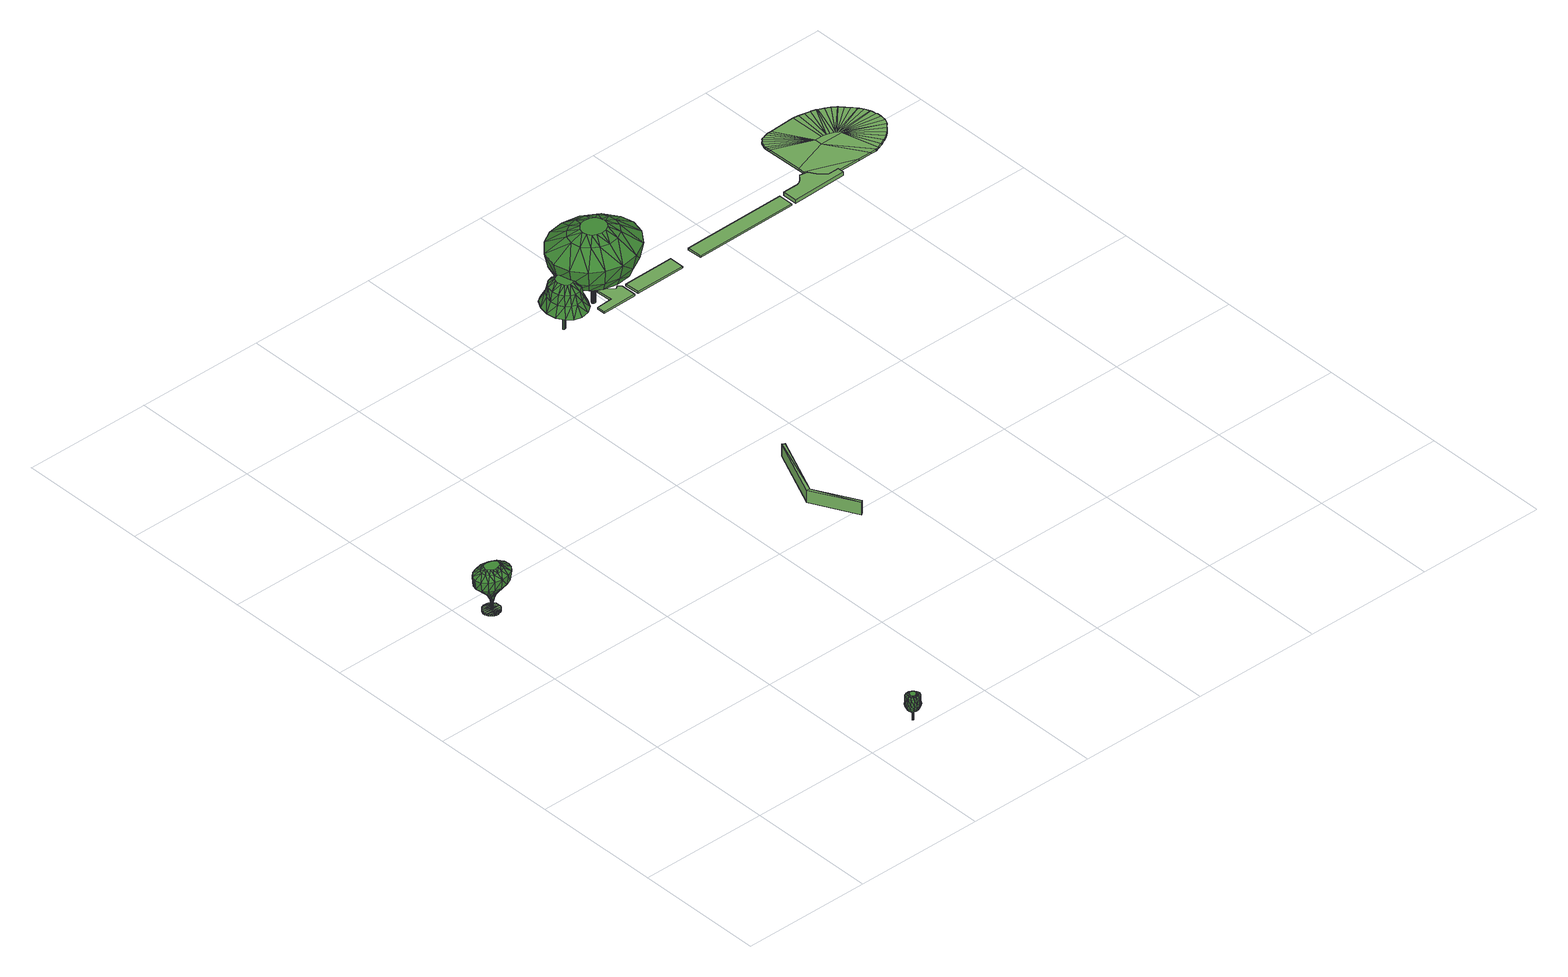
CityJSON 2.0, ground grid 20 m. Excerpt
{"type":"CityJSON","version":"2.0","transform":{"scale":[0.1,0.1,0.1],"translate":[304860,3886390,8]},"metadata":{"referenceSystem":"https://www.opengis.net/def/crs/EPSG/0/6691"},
"CityObjects":{
"tree1":{"type":"SolitaryVegetationObject","attributes":{"class":"1","height":7.6},"geometry":[{"type":"MultiSurface","lod":"3","boundaries":[[[0,1,2]],[[0,3,1]],[[3,4,1]],[[3,5,4]],[[5,6,4]],[[5,7,6]],[[7,8,6]],[[8,9,6]],[[9,10,6]],[[10,11,6]],[[11,12,6]],[[12,13,6]],[[12,14,13]],[[12,15,14]],[[15,16,14]],[[15,17,16]],[[17,2,16]],[[17,18,2]],[[18,19,2]],[[19,20,2]],[[20,21,2]],[[21,22,2]],[[22,0,2]],[[23,21,20]],[[20,24,23]],[[23,25,21]],[[25,22,21]],[[25,26,22]],[[26,0,22]],[[26,27,0]],[[27,3,0]],[[27,5,3]],[[27,28,5]],[[28,7,5]],[[28,29,7]],[[29,8,7]],[[29,30,8]],[[30,9,8]],[[30,31,9]],[[31,32,9]],[[32,10,9]],[[32,33,10]],[[33,11,10]],[[33,34,11]],[[34,12,11]],[[34,35,12]],[[35,15,12]],[[35,17,15]],[[35,36,17]],[[36,18,17]],[[36,37,18]],[[37,19,18]],[[37,38,19]],[[38,20,19]],[[38,24,20]],[[39,40,24]],[[24,41,39]],[[40,23,24]],[[40,42,23]],[[42,25,23]],[[42,43,25]],[[43,26,25]],[[43,44,26]],[[44,27,26]],[[44,28,27]],[[44,45,28]],[[45,29,28]],[[45,46,29]],[[46,30,29]],[[46,47,30]],[[47,31,30]],[[47,48,31]],[[48,49,31]],[[49,32,31]],[[49,50,32]],[[50,33,32]],[[50,51,33]],[[51,34,33]],[[51,52,34]],[[52,35,34]],[[52,36,35]],[[52,53,36]],[[53,37,36]],[[53,54,37]],[[54,38,37]],[[54,41,38]],[[41,24,38]],[[55,40,39]],[[39,56,55]],[[55,57,40]],[[57,42,40]],[[57,58,42]],[[58,43,42]],[[58,59,43]],[[59,44,43]],[[59,45,44]],[[59,60,45]],[[60,46,45]],[[60,61,46]],[[61,47,46]],[[61,62,47]],[[62,48,47]],[[62,63,48]],[[63,64,48]],[[64,49,48]],[[64,65,49]],[[65,50,49]],[[65,66,50]],[[66,51,50]],[[66,67,51]],[[67,52,51]],[[67,53,52]],[[67,68,53]],[[68,54,53]],[[68,69,54]],[[69,41,54]],[[69,70,41]],[[70,39,41]],[[70,56,39]],[[71,72,55]],[[55,56,71]],[[72,57,55]],[[72,73,57]],[[73,58,57]],[[73,74,58]],[[74,59,58]],[[74,75,59]],[[75,76,59]],[[76,60,59]],[[76,77,60]],[[77,61,60]],[[77,78,61]],[[78,62,61]],[[78,79,62]],[[79,63,62]],[[79,64,63]],[[79,80,64]],[[80,65,64]],[[80,81,65]],[[81,66,65]],[[81,82,66]],[[82,67,66]],[[82,83,67]],[[83,84,67]],[[84,68,67]],[[84,85,68]],[[85,69,68]],[[85,86,69]],[[86,70,69]],[[86,71,70]],[[71,56,70]],[[87,88,72]],[[72,71,87]],[[88,73,72]],[[88,89,73]],[[89,74,73]],[[89,90,74]],[[90,75,74]],[[90,91,75]],[[91,92,75]],[[92,76,75]],[[92,93,76]],[[93,77,76]],[[93,94,77]],[[94,78,77]],[[94,95,78]],[[95,79,78]],[[95,80,79]],[[95,96,80]],[[96,81,80]],[[96,97,81]],[[97,82,81]],[[97,98,82]],[[98,83,82]],[[98,99,83]],[[99,100,83]],[[100,84,83]],[[100,101,84]],[[101,85,84]],[[101,102,85]],[[102,86,85]],[[102,87,86]],[[87,71,86]],[[102,101,100,99,98,97,96,95,94,93,92,91,90,89,88,87]],[[103,2,1,104]],[[104,1,4,105]],[[105,4,6,106]],[[107,16,2,103]],[[108,14,16,107]],[[109,13,14,108]],[[106,6,13,109]],[[109,108,107,103,104,105,106]]]}]},
"tree2":{"type":"SolitaryVegetationObject","attributes":{"class":"1","height":4.4},"geometry":[{"type":"MultiSurface","lod":"3","boundaries":[[[110,111,112]],[[112,113,110]],[[110,114,111]],[[114,115,111]],[[115,116,111]],[[115,117,116]],[[117,118,116]],[[117,119,118]],[[119,120,118]],[[120,121,118]],[[121,122,118]],[[122,123,118]],[[123,124,118]],[[123,125,124]],[[125,126,124]],[[125,127,126]],[[127,128,126]],[[128,112,126]],[[128,129,112]],[[129,113,112]],[[129,130,113]],[[130,131,113]],[[131,132,113]],[[132,110,113]],[[133,132,131]],[[131,134,133]],[[133,135,132]],[[135,110,132]],[[135,136,110]],[[136,114,110]],[[136,137,114]],[[137,115,114]],[[137,117,115]],[[137,138,117]],[[138,119,117]],[[138,139,119]],[[139,120,119]],[[139,140,120]],[[140,121,120]],[[140,141,121]],[[141,142,121]],[[142,122,121]],[[142,143,122]],[[143,123,122]],[[143,144,123]],[[144,125,123]],[[144,145,125]],[[145,127,125]],[[145,128,127]],[[145,146,128]],[[146,129,128]],[[146,147,129]],[[147,130,129]],[[147,148,130]],[[148,131,130]],[[148,134,131]],[[149,150,133]],[[133,134,149]],[[150,135,133]],[[150,151,135]],[[151,136,135]],[[151,152,136]],[[152,137,136]],[[152,153,137]],[[153,154,137]],[[154,138,137]],[[154,155,138]],[[155,139,138]],[[155,156,139]],[[156,140,139]],[[156,157,140]],[[157,141,140]],[[157,142,141]],[[157,158,142]],[[158,143,142]],[[158,159,143]],[[159,144,143]],[[159,160,144]],[[160,145,144]],[[160,161,145]],[[161,162,145]],[[162,146,145]],[[162,163,146]],[[163,147,146]],[[163,164,147]],[[164,148,147]],[[164,149,148]],[[149,134,148]],[[165,166,150]],[[150,149,165]],[[166,151,150]],[[166,167,151]],[[167,152,151]],[[167,168,152]],[[168,153,152]],[[168,169,153]],[[169,170,153]],[[170,154,153]],[[170,171,154]],[[171,155,154]],[[171,172,155]],[[172,156,155]],[[172,173,156]],[[173,157,156]],[[173,158,157]],[[173,174,158]],[[174,159,158]],[[174,175,159]],[[175,160,159]],[[175,176,160]],[[176,161,160]],[[176,177,161]],[[177,178,161]],[[178,162,161]],[[178,179,162]],[[179,163,162]],[[179,180,163]],[[180,164,163]],[[180,165,164]],[[165,149,164]],[[181,182,166]],[[166,165,181]],[[182,167,166]],[[182,183,167]],[[183,168,167]],[[183,184,168]],[[184,169,168]],[[184,185,169]],[[185,186,169]],[[186,170,169]],[[186,187,170]],[[187,171,170]],[[187,188,171]],[[188,172,171]],[[188,189,172]],[[189,173,172]],[[189,174,173]],[[189,190,174]],[[190,175,174]],[[190,191,175]],[[191,176,175]],[[191,192,176]],[[192,177,176]],[[192,193,177]],[[193,194,177]],[[194,178,177]],[[194,195,178]],[[195,179,178]],[[195,196,179]],[[196,180,179]],[[196,181,180]],[[181,165,180]],[[196,195,194,193,192,191,190,189,188,187,186,185,184,183,182,181]],[[112,113,197,198]],[[126,112,198,199]],[[124,126,199,200]],[[118,124,200,201]],[[116,118,201,202]],[[111,116,202,203]],[[198,203,202,201,200,199,198,197]],[[112,111,203,198]]]}]},
"tree3":{"type":"SolitaryVegetationObject","attributes":{"class":"1","height":8.1},"geometry":[{"type":"MultiSurface","lod":"3","boundaries":[[[204,205,206]],[[206,207,204]],[[205,208,206]],[[205,209,208]],[[209,210,208]],[[209,211,210]],[[211,212,210]],[[212,213,210]],[[213,214,210]],[[214,215,210]],[[214,216,215]],[[216,217,215]],[[216,218,217]],[[218,219,217]],[[218,220,219]],[[220,221,219]],[[220,222,221]],[[220,223,222]],[[223,224,222]],[[223,225,224]],[[225,226,224]],[[226,227,224]],[[227,228,224]],[[228,229,224]],[[228,230,229]],[[228,231,230]],[[231,204,230]],[[204,207,230]],[[232,233,205]],[[205,204,232]],[[233,209,205]],[[233,234,209]],[[234,211,209]],[[234,235,211]],[[235,212,211]],[[235,236,212]],[[236,237,212]],[[237,213,212]],[[237,238,213]],[[238,214,213]],[[238,239,214]],[[239,216,214]],[[239,240,216]],[[240,218,216]],[[240,220,218]],[[240,241,220]],[[241,223,220]],[[241,242,223]],[[242,225,223]],[[242,243,225]],[[243,226,225]],[[243,244,226]],[[244,245,226]],[[245,227,226]],[[245,246,227]],[[246,228,227]],[[246,247,228]],[[247,231,228]],[[247,232,231]],[[232,204,231]],[[248,233,232]],[[232,249,248]],[[248,250,233]],[[250,234,233]],[[250,251,234]],[[251,235,234]],[[251,252,235]],[[252,236,235]],[[252,237,236]],[[252,253,237]],[[253,238,237]],[[253,254,238]],[[254,239,238]],[[254,255,239]],[[255,240,239]],[[255,256,240]],[[256,257,240]],[[257,241,240]],[[257,258,241]],[[258,242,241]],[[258,259,242]],[[259,243,242]],[[259,260,243]],[[260,244,243]],[[260,245,244]],[[260,261,245]],[[261,246,245]],[[261,262,246]],[[262,247,246]],[[262,263,247]],[[263,232,247]],[[263,249,232]],[[264,248,249]],[[249,265,264]],[[264,266,248]],[[266,250,248]],[[266,267,250]],[[267,251,250]],[[267,268,251]],[[268,252,251]],[[268,253,252]],[[268,269,253]],[[269,254,253]],[[269,270,254]],[[270,255,254]],[[270,271,255]],[[271,256,255]],[[271,272,256]],[[272,273,256]],[[273,257,256]],[[273,274,257]],[[274,258,257]],[[274,275,258]],[[275,259,258]],[[275,276,259]],[[276,260,259]],[[276,261,260]],[[276,277,261]],[[277,262,261]],[[277,278,262]],[[278,263,262]],[[278,279,263]],[[279,249,263]],[[279,265,249]],[[280,264,265]],[[265,281,280]],[[280,282,264]],[[282,266,264]],[[282,283,266]],[[283,267,266]],[[283,284,267]],[[284,268,267]],[[284,269,268]],[[284,285,269]],[[285,270,269]],[[285,286,270]],[[286,271,270]],[[286,287,271]],[[287,272,271]],[[287,288,272]],[[288,289,272]],[[289,273,272]],[[289,290,273]],[[290,274,273]],[[290,291,274]],[[291,275,274]],[[291,292,275]],[[292,276,275]],[[292,277,276]],[[292,293,277]],[[293,278,277]],[[293,294,278]],[[294,279,278]],[[294,295,279]],[[295,265,279]],[[295,281,265]],[[295,294,293,292,291,290,289,288,287,286,285,284,283,282,280,281]],[[296,207,206,297]],[[297,206,208,298]],[[299,230,207,296]],[[300,229,230,299]],[[301,224,229,300]],[[298,208,210,302]],[[303,222,224,301]],[[302,210,215,304]],[[221,222,303,305]],[[306,219,221,305]],[[307,217,219,306]],[[304,215,217,307]],[[300,299,296,297,298,301]],[[303,301,298,302,304,305]],[[307,306,305,304]]]}]},
"tree4":{"type":"SolitaryVegetationObject","attributes":{"class":"1","height":12.5},"geometry":[{"type":"MultiSurface","lod":"3","boundaries":[[[308,309,310]],[[310,311,308]],[[308,312,309]],[[312,313,309]],[[313,314,309]],[[314,315,309]],[[315,316,309]],[[316,317,309]],[[316,318,317]],[[316,319,318]],[[319,320,318]],[[319,321,320]],[[319,322,321]],[[322,323,321]],[[322,324,323]],[[322,325,324]],[[322,326,325]],[[326,327,325]],[[326,328,327]],[[328,329,327]],[[329,330,327]],[[330,331,327]],[[331,332,327]],[[332,333,327]],[[332,334,333]],[[332,335,334]],[[335,336,334]],[[335,337,336]],[[335,311,337]],[[311,338,337]],[[311,339,338]],[[311,310,339]],[[340,330,329]],[[329,341,340]],[[340,342,330]],[[342,331,330]],[[342,343,331]],[[343,332,331]],[[343,344,332]],[[344,335,332]],[[344,311,335]],[[344,345,311]],[[345,308,311]],[[345,346,308]],[[346,312,308]],[[346,347,312]],[[347,313,312]],[[347,348,313]],[[348,349,313]],[[349,314,313]],[[349,350,314]],[[350,315,314]],[[350,351,315]],[[351,316,315]],[[351,352,316]],[[352,319,316]],[[352,322,319]],[[352,353,322]],[[353,326,322]],[[353,354,326]],[[354,328,326]],[[354,355,328]],[[355,329,328]],[[355,341,329]],[[356,340,341]],[[341,357,356]],[[356,358,340]],[[358,342,340]],[[358,359,342]],[[359,343,342]],[[359,360,343]],[[360,344,343]],[[360,345,344]],[[360,361,345]],[[361,346,345]],[[361,362,346]],[[362,347,346]],[[362,363,347]],[[363,348,347]],[[363,364,348]],[[364,365,348]],[[365,349,348]],[[365,366,349]],[[366,350,349]],[[366,367,350]],[[367,351,350]],[[367,368,351]],[[368,352,351]],[[368,353,352]],[[368,369,353]],[[369,354,353]],[[369,370,354]],[[370,355,354]],[[370,371,355]],[[371,341,355]],[[371,357,341]],[[372,356,357]],[[357,373,372]],[[372,374,356]],[[374,358,356]],[[374,375,358]],[[375,359,358]],[[375,376,359]],[[376,360,359]],[[376,361,360]],[[376,377,361]],[[377,362,361]],[[377,378,362]],[[378,363,362]],[[378,379,363]],[[379,364,363]],[[379,380,364]],[[380,381,364]],[[381,365,364]],[[381,382,365]],[[382,366,365]],[[382,383,366]],[[383,367,366]],[[383,384,367]],[[384,368,367]],[[384,369,368]],[[384,385,369]],[[385,370,369]],[[385,386,370]],[[386,371,370]],[[386,387,371]],[[387,357,371]],[[387,373,357]],[[388,389,372]],[[372,373,388]],[[389,374,372]],[[389,390,374]],[[390,375,374]],[[390,391,375]],[[391,376,375]],[[391,392,376]],[[392,393,376]],[[393,377,376]],[[393,394,377]],[[394,378,377]],[[394,395,378]],[[395,379,378]],[[395,396,379]],[[396,380,379]],[[396,381,380]],[[396,397,381]],[[397,382,381]],[[397,398,382]],[[398,383,382]],[[398,399,383]],[[399,384,383]],[[399,400,384]],[[400,401,384]],[[401,385,384]],[[401,402,385]],[[402,386,385]],[[402,403,386]],[[403,387,386]],[[403,388,387]],[[388,373,387]],[[404,405,389]],[[389,388,404]],[[405,390,389]],[[405,406,390]],[[406,391,390]],[[406,407,391]],[[407,392,391]],[[407,408,392]],[[408,409,392]],[[409,393,392]],[[409,410,393]],[[410,394,393]],[[410,411,394]],[[411,395,394]],[[411,412,395]],[[412,396,395]],[[412,397,396]],[[412,413,397]],[[413,398,397]],[[413,414,398]],[[414,399,398]],[[414,415,399]],[[415,400,399]],[[415,416,400]],[[416,417,400]],[[417,401,400]],[[417,418,401]],[[418,402,401]],[[418,419,402]],[[419,403,402]],[[419,404,403]],[[404,388,403]],[[419,418,417,416,415,414,413,412,411,410,409,408,407,406,405,404]],[[420,336,337,421]],[[422,334,336,420]],[[421,337,338,423]],[[424,333,334,422]],[[425,327,333,424]],[[426,339,310,427]],[[423,338,339,426]],[[428,325,327,425,429]],[[427,310,309,430]],[[431,324,325,428]],[[432,323,324,431]],[[430,309,317,433]],[[433,317,318,434]],[[434,318,320,435]],[[435,320,321,436]],[[436,321,323,432]],[[429,423,426,427,428]],[[425,424,422,421,423,429]],[[420,421,422]],[[431,428,427,430,432]],[[432,430,433,434,435,436]]]}]},
"plantcover1":{"type":"PlantCover","attributes":{"class":"5","averageHeight":0.4},"geometry":[{"type":"MultiSurface","lod":"3","boundaries":[[[437,438,439]],[[438,440,439]],[[438,441,440]],[[439,442,443]],[[439,440,442]],[[443,444,445]],[[443,442,444]],[[445,446,447]],[[445,444,446]],[[447,448,449]],[[447,446,448]],[[449,450,451]],[[449,448,450]],[[437,441,438]],[[437,452,441]],[[453,452,437]],[[453,454,452]],[[451,455,456]],[[451,450,455]],[[456,455,457]],[[455,458,457]],[[457,458,459]],[[458,460,459]],[[459,461,462]],[[459,460,461]],[[451,462,463]],[[463,464,451]],[[451,459,462]],[[451,456,459]],[[456,457,459]],[[462,461,463]],[[461,465,463]],[[463,465,464]],[[465,466,464]],[[464,467,468]],[[464,466,467]],[[468,469,470]],[[468,467,469]],[[453,437,470]],[[470,471,453]],[[437,468,470]],[[437,464,468]],[[437,439,464]],[[464,447,449]],[[449,451,464]],[[439,443,464]],[[443,445,464]],[[445,447,464]],[[470,469,472]],[[469,473,472]],[[472,474,475]],[[472,473,474]],[[471,470,475]],[[470,472,475]],[[475,476,471]],[[475,474,476]],[[471,477,478]],[[471,476,477]],[[478,479,480]],[[478,477,479]],[[480,481,482]],[[480,479,481]],[[482,483,484]],[[482,481,483]],[[484,485,486]],[[484,483,485]],[[487,454,453]],[[487,488,454]],[[489,490,487]],[[490,488,487]],[[491,490,489]],[[491,492,490]],[[455,450,460]],[[460,458,455]],[[450,448,460]],[[448,446,460]],[[446,444,460]],[[444,461,460]],[[444,465,461]],[[444,442,465]],[[442,440,465]],[[440,466,465]],[[440,467,466]],[[440,441,467]],[[441,452,467]],[[452,469,467]],[[452,473,469]],[[452,474,473]],[[452,454,474]],[[454,488,474]],[[488,476,474]],[[488,477,476]],[[488,490,477]],[[490,492,477]],[[492,493,477]],[[493,494,477]],[[494,485,477]],[[485,483,477]],[[483,479,477]],[[483,481,479]],[[478,487,453]],[[453,471,478]],[[478,480,487]],[[480,489,487]],[[480,482,489]],[[482,491,489]],[[482,484,491]],[[484,495,491]],[[484,486,495]],[[486,496,495]],[[495,492,491]],[[495,493,492]],[[496,494,495]],[[494,493,495]],[[486,494,496]],[[486,485,494]]]}]},
"plantcover2":{"type":"PlantCover","attributes":{"class":"3","averageHeight":2},"geometry":[{"type":"MultiSurface","lod":"3","boundaries":[[[497,498,499,500]],[[498,501,502,499]],[[501,503,504,502]],[[503,505,506,504]],[[505,507,508,506]],[[507,497,500,508]],[[499,504,506]],[[506,508,499]],[[499,502,504]],[[508,500,499]],[[503,498,505]],[[507,505,498]],[[501,498,503]],[[497,507,498]]]}]},
"plantcover3":{"type":"PlantCover","attributes":{"class":"5","averageHeight":0.3},"geometry":[{"type":"MultiSurface","lod":"3","boundaries":[[[509,510,511,512]],[[510,513,514,511]],[[513,515,516,514]],[[515,517,518,516]],[[517,519,520,518]],[[519,521,522,520]],[[521,523,524,522]],[[523,525,526,524]],[[527,528,525,523,521,519,517,515,513,510,509]],[[514,516,518,520,522,524,526,529,530,512,511]],[[525,528,529,526]],[[528,527,530,529]],[[527,509,512,530]]]}]},
"plantcover4":{"type":"PlantCover","attributes":{"class":"1","averageHeight":2.7},"geometry":[{"type":"MultiSurface","lod":"3","boundaries":[[[531,532,533,534]],[[535,531,534,536]],[[537,535,536,538]],[[532,537,538,533]],[[535,537,532,531]],[[538,536,534,533]]]}]},
"plantcover5":{"type":"PlantCover","attributes":{"class":"1","averageHeight":2.4},"geometry":[{"type":"MultiSurface","lod":"3","boundaries":[[[539,540,541,542]],[[540,543,544,541]],[[543,545,546,544]],[[545,539,542,546]],[[545,543,540,539]],[[544,546,542,541]]]}]},
"plantcover6":{"type":"PlantCover","attributes":{"class":"5","averageHeight":0.3},"geometry":[{"type":"MultiSurface","lod":"3","boundaries":[[[547,548,549,550]],[[548,551,552,549]],[[551,553,554,552]],[[553,547,550,554]],[[553,551,548,547]],[[552,554,550,549]]]}]},
"plantcover7":{"type":"PlantCover","attributes":{"class":"5","averageHeight":0.3},"geometry":[{"type":"MultiSurface","lod":"3","boundaries":[[[555,556,557,558]],[[559,555,558,560]],[[561,559,560,562]],[[556,561,562,557]],[[559,561,556,555]],[[562,560,558,557]]]}]},
"plantcover8":{"type":"PlantCover","attributes":{"class":"3","averageHeight":0.6},"geometry":[{"type":"MultiSurface","lod":"3","boundaries":[[[563,564,565,566]],[[567,563,566,568]],[[569,567,568,570]],[[571,569,570,572]],[[573,571,572,574]],[[575,573,574,576]],[[577,575,576,578]],[[579,577,578,580]],[[581,579,580,582]],[[583,581,582,584]],[[567,569,571,573,575,577,579,581,583,585,586,564,563]],[[587,588,584,582,580,578,576,574,572,570,568,566,565]],[[585,583,584,588]],[[586,585,588,587]],[[564,586,587,565]]]}]},
"plantcover9":{"type":"PlantCover","attributes":{"class":"4","averageHeight":0.5},"geometry":[{"type":"MultiSurface","lod":"3","boundaries":[[[589,590,591]],[[589,592,593,590]],[[594,593,592,595]],[[596,594,595,597]],[[598,599,591,590]],[[600,601,598,590]],[[602,600,590,603]],[[604,605,603,590]],[[606,607,604,590]],[[608,609,606,590]],[[610,611,608,590]],[[612,610,590]],[[612,590,613,614]],[[597,615,596]],[[615,616,617,596]],[[617,618,619,596]],[[618,620,621,619]],[[620,622,623,621]],[[622,624,623]],[[624,625,623]],[[626,623,625]],[[627,626,625]],[[627,628,629,626]],[[629,630,631,626]],[[632,626,631,633]],[[632,633,634,635]],[[636,637,632,635]],[[637,638,639,632]],[[638,640,641,639]],[[642,643,639,641]],[[639,643,644,645]],[[646,639,645,647]],[[594,596,619,621,623,626,632,639,648,613,590,593]],[[649,648,639,646]],[[649,650,651,648]],[[652,653,648,651]],[[653,654,655,648]],[[656,657,648,655]],[[657,658,659,648]],[[648,659,660]],[[660,661,613,648]],[[661,662,663,613]],[[663,664,665,614,613]],[[565,566,568,665,664,587]],[[568,666,667,665]],[[566,668,666,568]],[[565,669,668,566]],[[587,670,669,565]],[[664,671,670,587]],[[663,672,671,664]],[[662,673,672,663]],[[661,674,673,662]],[[660,675,674,661]],[[676,675,660]],[[659,677,676,660]],[[658,678,677,659]],[[657,679,678,658]],[[656,680,679,657]],[[655,681,680,656]],[[654,682,681,655]],[[653,683,682,654]],[[652,684,683,653]],[[651,685,684,652]],[[650,686,685,651]],[[649,687,686,650]],[[646,688,687,649]],[[647,689,688,646]],[[645,690,689,647]],[[644,691,690,645]],[[643,692,691,644]],[[642,693,692,643]],[[641,694,693,642]],[[640,695,694,641]],[[638,696,695,640]],[[637,697,696,638]],[[636,698,697,637]],[[635,699,698,636]],[[634,700,699,635]],[[633,701,700,634]],[[631,702,701,633]],[[630,703,702,631]],[[629,704,703,630]],[[628,705,704,629]],[[627,706,705,628]],[[625,707,706,627]],[[708,707,625]],[[709,708,625]],[[624,710,709,625]],[[622,711,710,624]],[[620,712,711,622]],[[618,713,712,620]],[[617,714,713,618]],[[616,715,714,617]],[[615,716,715,616]],[[597,717,716,615]],[[595,718,717,597]],[[592,719,718,595]],[[589,720,719,592]],[[591,721,720,589]],[[599,722,721,591]],[[598,723,722,599]],[[601,724,723,598]],[[600,725,724,601]],[[602,726,725,600]],[[603,727,726,602]],[[728,727,603]],[[605,729,728,603]],[[604,730,729,605]],[[607,731,730,604]],[[606,732,731,607]],[[609,733,732,606]],[[608,734,733,609]],[[611,735,734,608]],[[610,736,735,611]],[[612,737,736,610]],[[614,738,737,612]],[[665,667,738,614]],[[739,720,721]],[[740,719,720,739]],[[719,740,741,718]],[[718,741,742,717]],[[721,722,723,739]],[[723,724,725,739]],[[739,725,726,727]],[[727,728,729,730,739]],[[730,731,732,739]],[[732,733,734,739]],[[734,735,736,739]],[[736,737,739]],[[743,739,737,738]],[[716,717,742]],[[714,715,716,742]],[[744,713,714,742]],[[745,712,713,744]],[[746,711,712,745]],[[710,711,746]],[[709,710,746]],[[709,746,747,708]],[[708,747,706,707]],[[704,705,706,747]],[[702,703,704,747]],[[702,747,748,701]],[[700,701,748,699]],[[748,697,698,699]],[[749,696,697,748]],[[694,695,696,749]],[[749,692,693,694]],[[691,692,749,690]],[[690,749,688,689]],[[739,743,750,749,748,747,746,745,744,742,741,740]],[[749,750,687,688]],[[685,686,687,750]],[[750,683,684,685]],[[681,682,683,750]],[[750,679,680,681]],[[677,678,679,750]],[[677,750,676]],[[743,674,675,676,750]],[[672,673,674,743]],[[738,667,671,672,743]],[[671,667,666,668,669,670]]]}]}
},
"vertices":[
[39,558,35],[38,561,23],[38,562,23],[37,557,35],[37,561,23],[34,558,35],[36,562,23],[33,559,35],[31,560,35],[31,562,35],[31,564,35],[33,566,35],[35,567,35],[36,563,23],[37,563,23],[37,567,35],[38,563,23],[40,567,35],[42,565,35],[43,564,35],[44,562,35],[43,560,35],[42,559,35],[48,559,41],[49,562,41],[45,556,41],[41,554,41],[37,554,41],[32,554,41],[29,556,41],[27,559,41],[26,562,41],[27,566,41],[29,569,41],[33,570,41],[37,571,41],[42,570,41],[46,568,41],[48,565,41],[65,561,57],[63,554,57],[63,569,57],[57,548,57],[47,543,57],[36,542,57],[26,544,57],[18,548,57],[12,554,57],[10,563,57],[12,571,57],[19,578,57],[27,581,57],[37,583,57],[48,581,57],[57,576,57],[64,554,72],[66,561,72],[58,547,72],[48,542,72],[36,540,72],[25,543,72],[17,547,72],[10,554,72],[8,563,72],[11,572,72],[18,579,72],[26,582,72],[37,584,72],[49,582,72],[59,577,72],[65,569,72],[55,562,78],[53,557,78],[50,553,78],[43,550,78],[36,549,78],[30,550,78],[25,553,78],[21,557,78],[20,563,78],[21,568,78],[25,572,78],[30,574,78],[37,575,78],[44,574,78],[50,571,78],[54,566,78],[49,562,83],[48,559,83],[46,556,83],[41,554,83],[36,553,83],[32,554,83],[29,556,83],[26,559,83],[25,562,83],[26,566,83],[29,569,83],[33,571,83],[37,571,83],[42,570,83],[46,568,83],[49,565,83],[38,562,8],[38,561,8],[37,561,8],[36,562,8],[38,563,8],[37,563,8],[36,563,8],
[283,23,25],[288,18,21],[288,17,21],[287,17,21],[286,25,25],[290,25,25],[289,18,21],[293,24,25],[289,17,21],[295,22,25],[296,19,25],[297,16,25],[296,13,25],[293,10,25],[289,16,21],[291,9,25],[288,16,21],[287,9,25],[284,10,25],[281,12,25],[280,15,25],[280,18,25],[281,21,25],[278,22,31],[277,19,31],[281,26,31],[285,28,31],[290,28,31],[294,26,31],[297,24,31],[299,20,31],[300,16,31],[298,11,31],[295,8,31],[291,7,31],[287,6,31],[283,8,31],[279,11,31],[277,15,31],[277,18,36],[279,22,36],[281,25,36],[285,27,36],[290,27,36],[294,26,36],[297,24,36],[299,20,36],[299,16,36],[297,12,36],[295,9,36],[291,7,36],[287,7,36],[283,8,36],[280,11,36],[278,15,36],[278,18,46],[279,22,46],[281,25,46],[285,27,46],[290,27,46],[294,26,46],[296,23,46],[298,20,46],[299,16,46],[297,12,46],[295,9,46],[291,7,46],[287,7,46],[283,8,46],[280,11,46],[278,15,46],[283,18,49],[284,19,49],[285,21,49],[287,22,49],[289,22,49],[291,21,49],[292,20,49],[293,18,49],[293,16,49],[292,15,49],[291,13,49],[290,13,49],[288,12,49],[286,13,49],[284,14,49],[283,16,49],[287,17,6],[288,17,6],[288,16,6],[289,16,6],[289,17,6],[289,18,6],[288,18,6],
[526,947,40],[526,944,40],[519,947,25],[520,947,25],[519,946,25],[524,940,40],[518,946,25],[521,938,40],[517,937,40],[514,938,40],[512,940,40],[517,946,25],[510,943,40],[516,947,25],[509,947,40],[516,948,25],[510,952,40],[517,948,25],[517,949,25],[512,955,40],[518,949,25],[515,956,40],[518,957,40],[521,956,40],[524,954,40],[519,949,25],[519,948,25],[526,950,40],[549,946,49],[547,934,49],[540,921,49],[529,913,49],[516,910,49],[505,914,49],[496,921,49],[489,933,49],[487,948,49],[490,963,49],[497,975,49],[506,981,49],[518,984,49],[530,981,49],[541,972,49],[548,959,49],[540,937,65],[542,947,65],[535,928,65],[526,921,65],[516,919,65],[508,922,65],[501,927,65],[496,936,65],[494,948,65],[497,959,65],[502,968,65],[509,973,65],[518,975,65],[527,973,65],[536,966,65],[540,956,65],[537,938,80],[539,947,80],[533,930,80],[525,924,80],[516,923,80],[509,925,80],[503,930,80],[499,938,80],[497,948,80],[499,958,80],[504,965,80],[510,970,80],[518,972,80],[526,970,80],[533,964,80],[538,955,80],[528,942,90],[529,947,90],[526,938,90],[522,935,90],[517,934,90],[513,935,90],[510,938,90],[508,942,90],[507,948,90],[508,953,90],[510,957,90],[514,959,90],[518,960,90],[522,959,90],[526,956,90],[529,952,90],[520,947,9],[519,947,9],[519,946,9],[519,948,9],[519,949,9],[518,949,9],[518,946,9],[517,949,9],[517,946,9],[517,948,9],[516,948,9],[516,947,9],
[556,938,57],[582,964,42],[581,963,42],[567,931,57],[547,949,57],[544,964,57],[548,978,57],[557,989,57],[569,995,57],[582,965,42],[583,965,42],[583,998,57],[584,965,42],[585,965,42],[600,995,57],[586,965,42],[587,964,42],[587,963,42],[613,986,57],[586,962,42],[622,974,57],[624,962,57],[621,949,57],[612,938,57],[598,930,57],[586,961,42],[585,960,42],[582,927,57],[584,960,42],[583,960,42],[582,961,42],[581,962,42],[637,944,69],[641,961,69],[624,927,69],[604,915,69],[581,912,69],[560,917,69],[544,927,69],[532,943,69],[527,964,69],[533,985,69],[546,1001,69],[562,1010,69],[583,1013,69],[606,1009,69],[626,996,69],[638,979,69],[643,942,83],[648,961,83],[629,922,83],[606,910,83],[580,906,83],[557,911,83],[539,922,83],[525,941,83],[520,964,83],[526,988,83],[541,1005,83],[560,1015,83],[583,1019,83],[609,1015,83],[631,1001,83],[644,981,83],[649,940,107],[654,961,107],[633,919,107],[608,905,107],[580,901,107],[555,907,107],[535,919,107],[520,939,107],[514,964,107],[521,990,107],[538,1009,107],[558,1020,107],[583,1024,107],[611,1019,107],[635,1004,107],[650,982,107],[623,962,127],[620,950,127],[611,938,127],[598,930,127],[582,928,127],[568,932,127],[557,938,127],[548,949,127],[545,964,127],[549,978,127],[558,988,127],[569,994,127],[583,997,127],[599,994,127],[613,986,127],[621,974,127],[604,962,135],[603,956,135],[598,950,135],[591,946,135],[583,945,135],[576,947,135],[570,950,135],[566,956,135],[564,963,135],[566,970,135],[571,976,135],[576,979,135],[584,980,135],[592,979,135],[599,975,135],[603,968,135],[584,960,10],[583,960,10],[585,960,10],[582,961,10],[586,961,10],[586,962,10],[581,962,10],[581,963,10],[587,963,10],[587,962,10],[582,964,10],[587,964,10],[586,965,10],[582,965,10],[583,965,10],[584,965,10],[585,965,10],
[50,562,8],[50,560,8],[49,557,8],[49,557,11],[50,560,11],[47,555,11],[47,555,8],[45,553,11],[45,553,8],[43,552,11],[43,552,8],[40,551,11],[40,551,8],[38,550,11],[38,550,8],[50,562,11],[50,565,8],[50,565,11],[35,551,11],[35,551,8],[32,551,8],[32,551,11],[30,553,8],[30,553,11],[28,555,11],[28,555,8],[26,557,8],[25,559,8],[26,557,11],[25,559,11],[24,562,11],[24,562,8],[24,565,11],[24,565,8],[28,572,8],[25,567,8],[25,567,11],[26,570,11],[26,570,8],[28,572,11],[30,574,11],[30,574,8],[32,575,11],[32,575,8],[34,576,11],[34,576,8],[37,576,11],[37,576,8],[40,576,11],[40,576,8],[50,568,8],[50,568,11],[48,570,8],[48,570,11],[47,572,8],[47,572,11],[45,574,11],[42,575,11],[45,574,8],[42,575,8],
[544,546,32],[502,452,32],[502,452,12],[544,546,12],[536,387,32],[536,387,12],[532,384,32],[532,384,12],[497,452,32],[497,452,12],[540,548,32],[540,548,12],
[630,957,16],[630,933,16],[630,933,13],[630,957,13],[575,932,16],[575,932,13],[575,945,16],[575,945,13],[600,946,16],[600,946,13],[599,973,16],[599,973,13],[610,977,16],[610,977,13],[613,974,16],[613,974,13],[608,969,16],[608,969,13],[625,962,16],[620,958,16],[620,958,13],[625,962,13],
[594,1022,39],[605,1022,39],[605,1022,13],[594,1022,13],[595,978,39],[595,978,13],[606,978,39],[606,978,13],
[606,1058,36],[607,1023,36],[607,1023,13],[606,1058,13],[602,1023,36],[602,1023,13],[601,1057,36],[601,1057,13],
[636,957,16],[717,958,16],[717,958,13],[636,957,13],[717,935,16],[717,935,13],[637,934,16],[637,934,13],
[749,959,16],[914,961,16],[914,961,13],[749,959,13],[750,936,16],[750,936,13],[914,938,16],[914,938,13],
[981,959,19],[991,950,19],[991,950,13],[981,959,13],[973,972,19],[973,972,13],[961,974,19],[961,974,13],[958,970,19],[958,970,13],[954,966,19],[954,966,13],[950,963,19],[950,963,13],[945,961,19],[945,961,13],[940,961,19],[940,961,13],[921,961,19],[921,961,13],[921,938,19],[921,938,13],[1008,940,19],[1008,950,19],[1008,950,13],[1008,940,13],
[999,1072,13],[1028,1017,15],[994,1072,13],[1040,1074,13],[1039,1017,15],[1042,1017,15],[1049,1073,13],[1047,1016,15],[1058,1071,13],[989,1071,13],[993,1072,13],[984,1069,13],[986,1070,13],[982,1069,13],[979,1066,13],[975,1063,13],[976,1063,13],[973,1058,13],[974,1060,13],[971,1053,13],[972,1056,13],[971,1048,13],[971,1052,13],[971,1043,13],[1028,1005,15],[972,988,13],[1067,1069,13],[1068,1069,13],[1075,1067,13],[1076,1066,13],[1052,1015,15],[1077,1066,13],[1057,1013,15],[1085,1062,13],[1059,1012,15],[1093,1058,13],[1100,1052,13],[1061,1011,15],[1106,1046,13],[1107,1045,13],[1112,1040,13],[1114,1038,13],[1118,1033,13],[1063,1009,15],[1118,1032,13],[1119,1030,13],[1122,1025,13],[1124,1023,13],[1126,1017,13],[1126,1016,13],[1066,1007,15],[1127,1015,13],[1128,1007,13],[1129,1006,13],[1129,999,13],[1129,998,13],[1128,990,13],[1124,982,13],[1125,984,13],[1065,1006,15],[1123,982,13],[1119,977,13],[1118,975,13],[1113,970,13],[1112,969,13],[1106,964,13],[1105,963,13],[1098,959,13],[1097,959,13],[1090,955,13],[1089,955,13],[1081,952,13],[1076,950,13],[1075,950,13],[1066,950,13],[1044,950,13],[972,979,13],[973,972,16],[972,979,16],[981,959,16],[991,950,16],[1008,950,16],[1044,950,16],[1066,950,16],[1075,950,16],[1076,950,16],[1081,951,16],[1081,952,16],[1089,955,16],[1090,955,16],[1097,959,16],[1098,959,16],[1105,963,16],[1106,964,16],[1112,969,16],[1113,970,16],[1118,975,16],[1119,977,16],[1123,982,16],[1124,982,16],[1125,984,16],[1128,990,16],[1129,998,16],[1129,999,16],[1129,1006,16],[1128,1007,16],[1127,1015,16],[1126,1016,16],[1126,1017,16],[1124,1023,16],[1123,1025,16],[1119,1031,16],[1118,1032,16],[1118,1033,16],[1114,1038,16],[1112,1040,16],[1107,1045,16],[1106,1046,16],[1101,1052,16],[1100,1052,16],[1100,1053,16],[1093,1058,16],[1085,1062,16],[1077,1066,16],[1076,1066,16],[1075,1067,16],[1068,1069,16],[1067,1069,16],[1058,1071,16],[1049,1073,16],[1040,1074,16],[999,1072,16],[994,1072,16],[993,1072,16],[989,1071,16],[986,1070,16],[984,1069,16],[982,1069,16],[979,1067,16],[979,1066,16],[976,1063,16],[975,1063,16],[974,1060,16],[973,1058,16],[972,1056,16],[971,1053,16],[971,1052,16],[971,1048,16],[971,1043,16],[972,988,16],[1028,1017,18],[1039,1017,18],[1042,1017,18],[1047,1016,18],[1028,1005,18],[1052,1015,18],[1057,1013,18],[1059,1012,18],[1061,1011,18],[1063,1009,18],[1066,1007,18],[1065,1006,18]
]}
